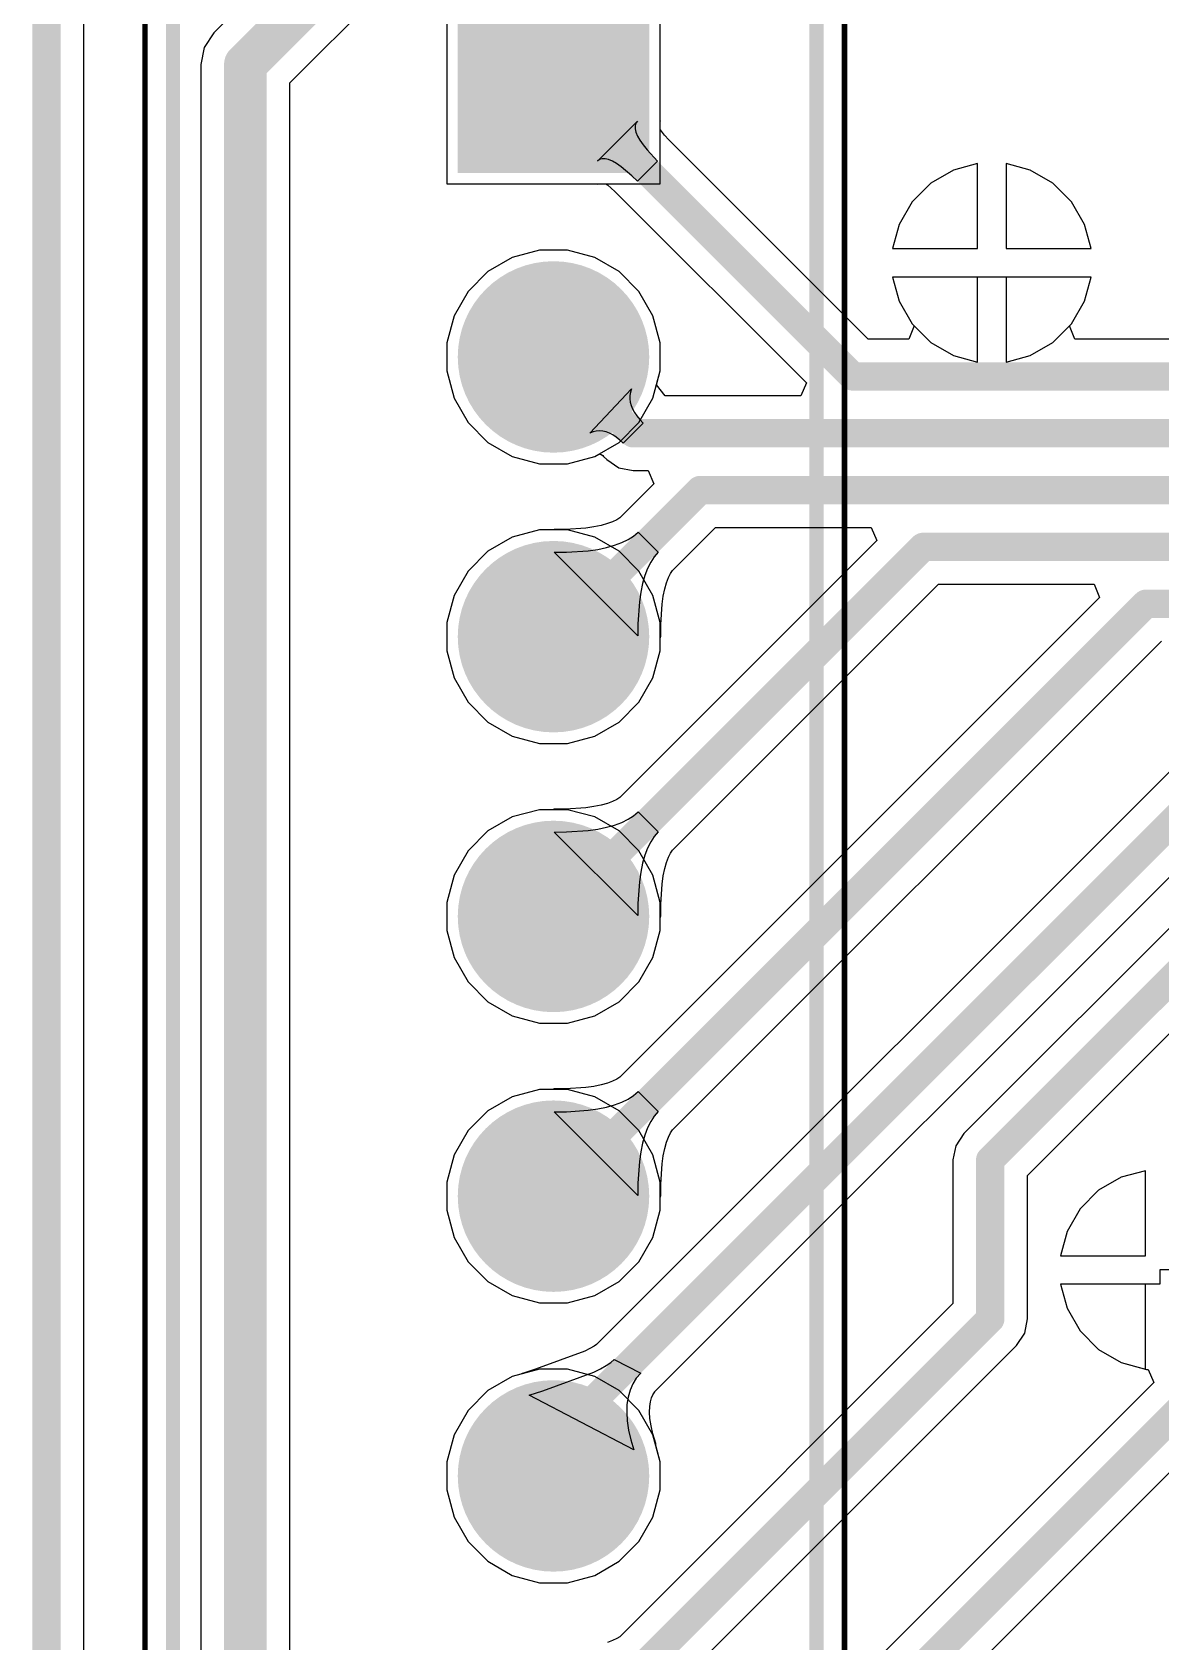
# Model space of a CAD drawing. Header units: inches. Extents: x 1.37 to 4.6, y 1.74 to 5.29.
# Drawn here: x 1.375 to 1.772, y 2.94 to 3.506 of the extents above; entities that cross this region are included whole.
import ezdxf

# ---------------------------------------------------------------- set-up
doc = ezdxf.new("R2010")
doc.units = ezdxf.units.IN
doc.header["$MEASUREMENT"] = 0
for name, color, linetype in [('BottomLayer', 5, 'Continuous'), ('BottomSolder', 6, 'Continuous'), ('KeepOutLayer', 6, 'Continuous'), ('Mechanical13', 56, 'Continuous'), ('Mechanical15', 56, 'Continuous'), ('MultiLayer', 9, 'Continuous'), ('PadHoleLayer', 156, 'Continuous'), ('TopLayer', 1, 'Continuous'), ('TopOverlay', 2, 'Continuous'), ('TopSolder', 216, 'Continuous')]:
    doc.layers.add(name, color=color, linetype=linetype)

# ---------------------------------------------------------------- blocks, each defined once
blk = doc.blocks.new('JST_B8B_XH_A_132')
at = {"layer": 'BottomLayer'}
h = blk.add_hatch(color=5, dxfattribs=at)
edge = h.paths.add_edge_path()
edge.add_arc((-0.14764, -0.02067), 0.02968, 0, 360)
h = blk.add_hatch(color=5, dxfattribs=at)
edge = h.paths.add_edge_path()
edge.add_arc((-0.04921, -0.02067), 0.02968, 0, 360)
h = blk.add_hatch(color=5, dxfattribs=at)
edge = h.paths.add_edge_path()
edge.add_arc((0.04921, -0.02067), 0.02968, 0, 360)
h = blk.add_hatch(color=5, dxfattribs=at)
edge = h.paths.add_edge_path()
edge.add_arc((0.14764, -0.02067), 0.02968, 0, 360)
h = blk.add_hatch(color=5, dxfattribs=at)
edge = h.paths.add_edge_path()
edge.add_arc((0.24606, -0.02067), 0.02968, 0, 360)
blk.add_hatch(color=5, dxfattribs=at).paths.add_polyline_path([(0.3148, 0.00902), (0.37417, 0.00902), (0.37417, -0.05035), (0.3148, -0.05035)])
at = {"layer": 'BottomSolder'}
h = blk.add_hatch(color=6, dxfattribs=at)
edge = h.paths.add_edge_path()
edge.add_arc((-0.14764, -0.02067), 0.03368, 0, 360)
h = blk.add_hatch(color=6, dxfattribs=at)
edge = h.paths.add_edge_path()
edge.add_arc((-0.04921, -0.02067), 0.03368, 0, 360)
h = blk.add_hatch(color=6, dxfattribs=at)
edge = h.paths.add_edge_path()
edge.add_arc((0.04921, -0.02067), 0.03368, 0, 360)
h = blk.add_hatch(color=6, dxfattribs=at)
edge = h.paths.add_edge_path()
edge.add_arc((0.14764, -0.02067), 0.03368, 0, 360)
h = blk.add_hatch(color=6, dxfattribs=at)
edge = h.paths.add_edge_path()
edge.add_arc((0.24606, -0.02067), 0.03368, 0, 360)
blk.add_hatch(color=6, dxfattribs=at).paths.add_polyline_path([(0.3108, 0.01302), (0.37817, 0.01302), (0.37817, -0.05435), (0.3108, -0.05435)])
at = {"layer": 'MultiLayer'}
h = blk.add_hatch(color=9, dxfattribs=at)
edge = h.paths.add_edge_path()
edge.add_arc((-0.14764, -0.02067), 0.02968, 0, 360)
h = blk.add_hatch(color=9, dxfattribs=at)
edge = h.paths.add_edge_path()
edge.add_arc((-0.04921, -0.02067), 0.02968, 0, 360)
h = blk.add_hatch(color=9, dxfattribs=at)
edge = h.paths.add_edge_path()
edge.add_arc((0.04921, -0.02067), 0.02968, 0, 360)
h = blk.add_hatch(color=9, dxfattribs=at)
edge = h.paths.add_edge_path()
edge.add_arc((0.14764, -0.02067), 0.02968, 0, 360)
h = blk.add_hatch(color=9, dxfattribs=at)
edge = h.paths.add_edge_path()
edge.add_arc((0.24606, -0.02067), 0.02968, 0, 360)
at = {"layer": 'PadHoleLayer'}
h = blk.add_hatch(color=156, dxfattribs=at)
edge = h.paths.add_edge_path()
edge.add_arc((-0.14764, -0.02067), 0.01969, 0, 360)
h = blk.add_hatch(color=156, dxfattribs=at)
edge = h.paths.add_edge_path()
edge.add_arc((-0.04921, -0.02067), 0.01969, 0, 360)
h = blk.add_hatch(color=156, dxfattribs=at)
edge = h.paths.add_edge_path()
edge.add_arc((0.04921, -0.02067), 0.01969, 0, 360)
h = blk.add_hatch(color=156, dxfattribs=at)
edge = h.paths.add_edge_path()
edge.add_arc((0.14764, -0.02067), 0.01969, 0, 360)
h = blk.add_hatch(color=156, dxfattribs=at)
edge = h.paths.add_edge_path()
edge.add_arc((0.24606, -0.02067), 0.01969, 0, 360)
h = blk.add_hatch(color=156, dxfattribs=at)
edge = h.paths.add_edge_path()
edge.add_arc((0.34449, -0.02067), 0.01969, 0, 360)
at = {"layer": 'TopLayer'}
h = blk.add_hatch(color=1, dxfattribs=at)
edge = h.paths.add_edge_path()
edge.add_arc((-0.14764, -0.02067), 0.02968, 0, 360)
h = blk.add_hatch(color=1, dxfattribs=at)
edge = h.paths.add_edge_path()
edge.add_arc((-0.04921, -0.02067), 0.02968, 0, 360)
h = blk.add_hatch(color=1, dxfattribs=at)
edge = h.paths.add_edge_path()
edge.add_arc((0.04921, -0.02067), 0.02968, 0, 360)
h = blk.add_hatch(color=1, dxfattribs=at)
edge = h.paths.add_edge_path()
edge.add_arc((0.14764, -0.02067), 0.02968, 0, 360)
h = blk.add_hatch(color=1, dxfattribs=at)
edge = h.paths.add_edge_path()
edge.add_arc((0.24606, -0.02067), 0.02968, 0, 360)
blk.add_hatch(color=1, dxfattribs=at).paths.add_polyline_path([(0.3148, 0.00902), (0.37417, 0.00902), (0.37417, -0.05035), (0.3148, -0.05035)])
at = {"layer": 'TopSolder'}
h = blk.add_hatch(color=216, dxfattribs=at)
edge = h.paths.add_edge_path()
edge.add_arc((-0.14764, -0.02067), 0.03368, 0, 360)
h = blk.add_hatch(color=216, dxfattribs=at)
edge = h.paths.add_edge_path()
edge.add_arc((-0.04921, -0.02067), 0.03368, 0, 360)
h = blk.add_hatch(color=216, dxfattribs=at)
edge = h.paths.add_edge_path()
edge.add_arc((0.04921, -0.02067), 0.03368, 0, 360)
h = blk.add_hatch(color=216, dxfattribs=at)
edge = h.paths.add_edge_path()
edge.add_arc((0.14764, -0.02067), 0.03368, 0, 360)
h = blk.add_hatch(color=216, dxfattribs=at)
edge = h.paths.add_edge_path()
edge.add_arc((0.24606, -0.02067), 0.03368, 0, 360)
blk.add_hatch(color=216, dxfattribs=at).paths.add_polyline_path([(0.3108, 0.01302), (0.37817, 0.01302), (0.37817, -0.05435), (0.3108, -0.05435)])
at = {"layer": 'Mechanical13', "const_width": 0.005}
for points in [[(-0.44094, 0.11319), (0.44094, 0.11319)], [(-0.44094, -0.11319), (0.44094, -0.11319)]]:
    blk.add_lwpolyline(points, dxfattribs=at)
at = {"layer": 'Mechanical15', "const_width": 0.00197}
for points in [[(-0.45079, 0.12303), (0.45079, 0.12303)], [(-0.45079, -0.12303), (0.45079, -0.12303)]]:
    blk.add_lwpolyline(points, dxfattribs=at)
at = {"layer": 'TopOverlay', "const_width": 0.005}
for points in [[(-0.44094, 0.11319), (0.44094, 0.11319)], [(-0.44094, -0.11319), (0.44094, -0.11319)]]:
    blk.add_lwpolyline(points, dxfattribs=at)

msp = doc.modelspace()

# ---------------------------------------------------------------- linework, layer by layer
at = {"layer": 'BottomLayer'}
for p, q in [((1.39313, 1.75813), (1.39313, 5.03187)), ((1.52083, 3.52807), (1.52083, 3.45295)), ((1.59594, 3.45295), (1.59594, 3.52807)), ((1.69909, 3.45781), (1.69111, 3.4532)), ((1.7076, 3.46009), (1.69909, 3.45781)), ((1.7076, 3.4302), (1.7076, 3.46009)), ((1.72611, 3.45781), (1.7176, 3.46009)), ((1.7176, 3.46009), (1.7176, 3.4302)), ((1.73409, 3.4532), (1.72611, 3.45781)), ((1.52083, 3.45295), (1.59594, 3.45295)), ((1.69111, 3.4532), (1.68459, 3.44669)), ((1.7406, 3.44669), (1.73409, 3.4532)), ((1.68459, 3.44669), (1.67998, 3.43871)), ((1.74521, 3.43871), (1.7406, 3.44669)), ((1.67998, 3.43871), (1.6777, 3.4302)), ((1.74749, 3.4302), (1.74521, 3.43871)), ((1.54389, 3.42708), (1.53532, 3.42214)), ((1.55344, 3.42964), (1.54389, 3.42708)), ((1.56333, 3.42964), (1.55344, 3.42964)), ((1.57288, 3.42708), (1.56333, 3.42964)), ((1.58145, 3.42214), (1.57288, 3.42708)), ((1.6777, 3.4302), (1.7076, 3.4302)), ((1.7176, 3.4302), (1.74749, 3.4302)), ((1.53532, 3.42214), (1.52833, 3.41514)), ((1.58844, 3.41514), (1.58145, 3.42214)), ((1.52833, 3.41514), (1.52339, 3.40658)), ((1.59338, 3.40658), (1.58844, 3.41514)), ((1.7076, 3.4202), (1.6777, 3.4202)), ((1.6777, 3.4202), (1.67998, 3.41169)), ((1.7076, 3.3903), (1.7076, 3.4202)), ((1.74749, 3.4202), (1.7176, 3.4202)), ((1.7176, 3.4202), (1.7176, 3.3903)), ((1.74521, 3.41169), (1.74749, 3.4202)), ((1.67998, 3.41169), (1.68459, 3.40371)), ((1.7406, 3.40371), (1.74521, 3.41169)), ((1.52339, 3.40658), (1.52083, 3.39703)), ((1.59594, 3.39703), (1.59338, 3.40658)), ((1.68459, 3.40371), (1.69111, 3.39719)), ((1.73409, 3.39719), (1.7406, 3.40371)), ((1.52083, 3.39703), (1.52083, 3.38714)), ((1.59594, 3.38714), (1.59594, 3.39703)), ((1.69111, 3.39719), (1.69909, 3.39258)), ((1.69909, 3.39258), (1.7076, 3.3903)), ((1.7176, 3.3903), (1.72611, 3.39258)), ((1.72611, 3.39258), (1.73409, 3.39719)), ((1.52083, 3.38714), (1.52339, 3.37758)), ((1.59338, 3.37758), (1.59594, 3.38714)), ((1.52339, 3.37758), (1.52833, 3.36902)), ((1.58844, 3.36902), (1.59338, 3.37758)), ((1.52833, 3.36902), (1.53532, 3.36203)), ((1.58145, 3.36203), (1.58844, 3.36902)), ((1.53532, 3.36203), (1.54389, 3.35708)), ((1.57288, 3.35708), (1.58145, 3.36203)), ((1.54389, 3.35708), (1.55344, 3.35452)), ((1.55344, 3.35452), (1.56333, 3.35452)), ((1.56333, 3.35452), (1.57288, 3.35708)), ((1.55344, 3.33122), (1.54389, 3.32866)), ((1.56333, 3.33122), (1.55344, 3.33122)), ((1.57288, 3.32866), (1.56333, 3.33122)), ((1.54389, 3.32866), (1.53532, 3.32371)), ((1.58145, 3.32371), (1.57288, 3.32866)), ((1.53532, 3.32371), (1.52833, 3.31672)), ((1.58844, 3.31672), (1.58145, 3.32371)), ((1.52833, 3.31672), (1.52339, 3.30815)), ((1.59338, 3.30815), (1.58844, 3.31672)), ((1.52339, 3.30815), (1.52083, 3.2986)), ((1.59594, 3.2986), (1.59338, 3.30815)), ((1.52083, 3.2986), (1.52083, 3.28871)), ((1.59594, 3.28871), (1.59594, 3.2986)), ((1.52083, 3.28871), (1.52339, 3.27916)), ((1.59338, 3.27916), (1.59594, 3.28871)), ((1.52339, 3.27916), (1.52833, 3.27059)), ((1.58844, 3.27059), (1.59338, 3.27916)), ((1.52833, 3.27059), (1.53532, 3.2636)), ((1.58145, 3.2636), (1.58844, 3.27059)), ((1.53532, 3.2636), (1.54389, 3.25866)), ((1.57288, 3.25866), (1.58145, 3.2636)), ((1.54389, 3.25866), (1.55344, 3.2561)), ((1.56333, 3.2561), (1.57288, 3.25866)), ((1.55344, 3.2561), (1.56333, 3.2561)), ((1.54389, 3.23023), (1.53532, 3.22529)), ((1.55344, 3.23279), (1.54389, 3.23023)), ((1.56333, 3.23279), (1.55344, 3.23279)), ((1.57288, 3.23023), (1.56333, 3.23279)), ((1.58145, 3.22529), (1.57288, 3.23023)), ((1.53532, 3.22529), (1.52833, 3.21829)), ((1.58844, 3.21829), (1.58145, 3.22529)), ((1.52833, 3.21829), (1.52339, 3.20973)), ((1.59338, 3.20973), (1.58844, 3.21829)), ((1.52339, 3.20973), (1.52083, 3.20018)), ((1.59594, 3.20018), (1.59338, 3.20973)), ((1.52083, 3.20018), (1.52083, 3.19029)), ((1.59594, 3.19029), (1.59594, 3.20018)), ((1.52083, 3.19029), (1.52339, 3.18073)), ((1.59338, 3.18073), (1.59594, 3.19029)), ((1.52339, 3.18073), (1.52833, 3.17217)), ((1.58844, 3.17217), (1.59338, 3.18073)), ((1.52833, 3.17217), (1.53532, 3.16518)), ((1.58145, 3.16518), (1.58844, 3.17217)), ((1.53532, 3.16518), (1.54389, 3.16023)), ((1.54389, 3.16023), (1.55344, 3.15767)), ((1.56333, 3.15767), (1.57288, 3.16023)), ((1.57288, 3.16023), (1.58145, 3.16518)), ((1.55344, 3.15767), (1.56333, 3.15767)), ((1.54389, 3.13181), (1.53532, 3.12686)), ((1.55344, 3.13437), (1.54389, 3.13181)), ((1.56333, 3.13437), (1.55344, 3.13437)), ((1.57288, 3.13181), (1.56333, 3.13437)), ((1.58145, 3.12686), (1.57288, 3.13181)), ((1.53532, 3.12686), (1.52833, 3.11987)), ((1.58844, 3.11987), (1.58145, 3.12686)), ((1.52833, 3.11987), (1.52339, 3.1113)), ((1.59338, 3.1113), (1.58844, 3.11987)), ((1.52339, 3.1113), (1.52083, 3.10175)), ((1.59594, 3.10175), (1.59338, 3.1113)), ((1.75814, 3.10348), (1.75016, 3.09887)), ((1.76665, 3.10576), (1.75814, 3.10348)), ((1.76665, 3.07587), (1.76665, 3.10576)), ((1.52083, 3.10175), (1.52083, 3.09186)), ((1.59594, 3.09186), (1.59594, 3.10175)), ((1.75016, 3.09887), (1.74365, 3.09236)), ((1.74365, 3.09236), (1.73904, 3.08437)), ((1.52083, 3.09186), (1.52339, 3.08231)), ((1.59338, 3.08231), (1.59594, 3.09186)), ((1.52339, 3.08231), (1.52833, 3.07374)), ((1.58844, 3.07374), (1.59338, 3.08231)), ((1.73904, 3.08437), (1.73676, 3.07587)), ((1.73676, 3.07587), (1.76665, 3.07587)), ((1.52833, 3.07374), (1.53532, 3.06675)), ((1.58145, 3.06675), (1.58844, 3.07374)), ((1.53532, 3.06675), (1.54389, 3.06181)), ((1.57288, 3.06181), (1.58145, 3.06675)), ((1.76665, 3.06587), (1.73676, 3.06587)), ((1.73676, 3.06587), (1.73904, 3.05736)), ((1.76665, 3.03597), (1.76665, 3.06587)), ((1.54389, 3.06181), (1.55344, 3.05925)), ((1.55344, 3.05925), (1.56333, 3.05925)), ((1.56333, 3.05925), (1.57288, 3.06181)), ((1.73904, 3.05736), (1.74365, 3.04937)), ((1.74365, 3.04937), (1.75016, 3.04286)), ((1.75016, 3.04286), (1.75814, 3.03825)), ((1.55344, 3.03594), (1.54389, 3.03338)), ((1.56333, 3.03594), (1.55344, 3.03594)), ((1.57288, 3.03338), (1.56333, 3.03594)), ((1.75814, 3.03825), (1.76665, 3.03597)), ((1.54389, 3.03338), (1.53532, 3.02844)), ((1.58145, 3.02844), (1.57288, 3.03338)), ((1.53532, 3.02844), (1.52833, 3.02144)), ((1.58844, 3.02144), (1.58145, 3.02844)), ((1.52833, 3.02144), (1.52339, 3.01288)), ((1.59338, 3.01288), (1.58844, 3.02144)), ((1.52339, 3.01288), (1.52083, 3.00333)), ((1.59594, 3.00333), (1.59338, 3.01288)), ((1.52083, 3.00333), (1.52083, 2.99344)), ((1.59594, 2.99344), (1.59594, 3.00333)), ((1.52083, 2.99344), (1.52339, 2.98388)), ((1.59338, 2.98388), (1.59594, 2.99344)), ((1.52339, 2.98388), (1.52833, 2.97532)), ((1.58844, 2.97532), (1.59338, 2.98388)), ((1.52833, 2.97532), (1.53532, 2.96833)), ((1.58145, 2.96833), (1.58844, 2.97532)), ((1.53532, 2.96833), (1.54389, 2.96338)), ((1.57288, 2.96338), (1.58145, 2.96833)), ((1.54389, 2.96338), (1.55344, 2.96082)), ((1.56333, 2.96082), (1.57288, 2.96338)), ((1.55344, 2.96082), (1.56333, 2.96082))]:
    msp.add_line(p, q, dxfattribs=at)
at = {"layer": 'KeepOutLayer', "const_width": 0.01}
msp.add_lwpolyline([(1.38, 5.045), (1.38, 1.745)], dxfattribs=at)
at = {"layer": 'TopLayer'}
for p, q in [((1.39313, 1.75813), (1.39313, 5.03187)), ((1.54135, 3.60852), (1.43892, 3.50608)), ((1.46568, 3.48851), (1.55893, 3.58176)), ((1.52083, 3.52807), (1.52083, 3.45295)), ((1.59594, 3.47526), (1.59594, 3.52807)), ((1.43892, 3.50608), (1.43552, 3.501)), ((1.43552, 3.501), (1.43432, 3.495)), ((1.43432, 3.495), (1.43432, 2.75)), ((1.46568, 2.75649), (1.46568, 3.48851)), ((1.57381, 3.46094), (1.58795, 3.47508)), ((1.58738, 3.47431), (1.5871, 3.47339)), ((1.5871, 3.47339), (1.5871, 3.47233)), ((1.5871, 3.47233), (1.58738, 3.47112)), ((1.58795, 3.47508), (1.58738, 3.47431)), ((1.59598, 3.47508), (1.59594, 3.47526)), ((1.59594, 3.47491), (1.59598, 3.47508)), ((1.59594, 3.47208), (1.59594, 3.47491)), ((1.59637, 3.47148), (1.59594, 3.47208)), ((1.58738, 3.47112), (1.58795, 3.46978)), ((1.58795, 3.46978), (1.5888, 3.4683)), ((1.5888, 3.4683), (1.58993, 3.46667)), ((1.58993, 3.46667), (1.59134, 3.4649)), ((1.59743, 3.47015), (1.59637, 3.47148)), ((1.599, 3.46845), (1.59743, 3.47015)), ((1.6691, 3.39836), (1.599, 3.46845)), ((1.57459, 3.46151), (1.57381, 3.46094)), ((1.5755, 3.46179), (1.57459, 3.46151)), ((1.57657, 3.46179), (1.5755, 3.46179)), ((1.57777, 3.46151), (1.57657, 3.46179)), ((1.57911, 3.46094), (1.57777, 3.46151)), ((1.5806, 3.46009), (1.57911, 3.46094)), ((1.59502, 3.46094), (1.58795, 3.45387)), ((1.59134, 3.4649), (1.59502, 3.46094)), ((1.58222, 3.45896), (1.5806, 3.46009)), ((1.5859, 3.45585), (1.58222, 3.45896)), ((1.58795, 3.45387), (1.5859, 3.45585)), ((1.69909, 3.45781), (1.69111, 3.4532)), ((1.7076, 3.46009), (1.69909, 3.45781)), ((1.7076, 3.4302), (1.7076, 3.46009)), ((1.72611, 3.45781), (1.7176, 3.46009)), ((1.7176, 3.46009), (1.7176, 3.4302)), ((1.73409, 3.4532), (1.72611, 3.45781)), ((1.52083, 3.45295), (1.57363, 3.45295)), ((1.57363, 3.45295), (1.57381, 3.45291)), ((1.57381, 3.45291), (1.57398, 3.45295)), ((1.57398, 3.45295), (1.57681, 3.45295)), ((1.57681, 3.45295), (1.57733, 3.45259)), ((1.57733, 3.45259), (1.58002, 3.45031)), ((1.58002, 3.45031), (1.64735, 3.38298)), ((1.69111, 3.4532), (1.68459, 3.44669)), ((1.7406, 3.44669), (1.73409, 3.4532)), ((1.68459, 3.44669), (1.67998, 3.43871)), ((1.74521, 3.43871), (1.7406, 3.44669)), ((1.67998, 3.43871), (1.6777, 3.4302)), ((1.74749, 3.4302), (1.74521, 3.43871)), ((1.54389, 3.42708), (1.53532, 3.42214)), ((1.55344, 3.42964), (1.54389, 3.42708)), ((1.56333, 3.42964), (1.55344, 3.42964)), ((1.57288, 3.42708), (1.56333, 3.42964)), ((1.58145, 3.42214), (1.57288, 3.42708)), ((1.6777, 3.4302), (1.7076, 3.4302)), ((1.7176, 3.4302), (1.74749, 3.4302)), ((1.53532, 3.42214), (1.52833, 3.41514)), ((1.58844, 3.41514), (1.58145, 3.42214)), ((1.52833, 3.41514), (1.52339, 3.40658)), ((1.59338, 3.40658), (1.58844, 3.41514)), ((1.74749, 3.4202), (1.6777, 3.4202)), ((1.6777, 3.4202), (1.67998, 3.41169)), ((1.74521, 3.41169), (1.74749, 3.4202)), ((1.67998, 3.41169), (1.68459, 3.40371)), ((1.7406, 3.40371), (1.74521, 3.41169)), ((1.52339, 3.40658), (1.52083, 3.39703)), ((1.59594, 3.39703), (1.59338, 3.40658)), ((1.68459, 3.40371), (1.68532, 3.40298)), ((1.73988, 3.40298), (1.7406, 3.40371)), ((1.68341, 3.39836), (1.6691, 3.39836)), ((1.68532, 3.40298), (1.68341, 3.39836)), ((1.74179, 3.39836), (1.73988, 3.40298)), ((1.80152, 3.39836), (1.74179, 3.39836)), ((1.52083, 3.39703), (1.52083, 3.38714)), ((1.59594, 3.38714), (1.59594, 3.39703)), ((1.52083, 3.38714), (1.52339, 3.37758)), ((1.59465, 3.38232), (1.59594, 3.38714)), ((1.5977, 3.37836), (1.59465, 3.38232)), ((1.64735, 3.38298), (1.64544, 3.37836)), ((1.52339, 3.37758), (1.52833, 3.36902)), ((1.57119, 3.3653), (1.58586, 3.38084)), ((1.58528, 3.37855), (1.58526, 3.37738)), ((1.58526, 3.37738), (1.58541, 3.3762)), ((1.58548, 3.3797), (1.58528, 3.37855)), ((1.58541, 3.3762), (1.58573, 3.375)), ((1.58586, 3.38084), (1.58548, 3.3797)), ((1.64544, 3.37836), (1.5977, 3.37836)), ((1.58573, 3.375), (1.58623, 3.37378)), ((1.58623, 3.37378), (1.58691, 3.37255)), ((1.58691, 3.37255), (1.58776, 3.37131)), ((1.58776, 3.37131), (1.58878, 3.37005)), ((1.58878, 3.37005), (1.58998, 3.36877)), ((1.52833, 3.36902), (1.53532, 3.36203)), ((1.5723, 3.36574), (1.57119, 3.3653)), ((1.57342, 3.366), (1.5723, 3.36574)), ((1.57455, 3.36608), (1.57342, 3.366)), ((1.5757, 3.36598), (1.57455, 3.36608)), ((1.57686, 3.36571), (1.5757, 3.36598)), ((1.57804, 3.36526), (1.57686, 3.36571)), ((1.57924, 3.36464), (1.57804, 3.36526)), ((1.58045, 3.36383), (1.57924, 3.36464)), ((1.58998, 3.36877), (1.58291, 3.3617)), ((1.53532, 3.36203), (1.54389, 3.35708)), ((1.58167, 3.36285), (1.58045, 3.36383)), ((1.58291, 3.3617), (1.58167, 3.36285)), ((1.54389, 3.35708), (1.55344, 3.35452)), ((1.55344, 3.35452), (1.56333, 3.35452)), ((1.56333, 3.35452), (1.57288, 3.35708)), ((1.57288, 3.35708), (1.57428, 3.35789)), ((1.57428, 3.35789), (1.57456, 3.358)), ((1.57456, 3.358), (1.57474, 3.35793)), ((1.57474, 3.35793), (1.57514, 3.35772)), ((1.57514, 3.35772), (1.5757, 3.35735)), ((1.5757, 3.35735), (1.57602, 3.3571)), ((1.57602, 3.3571), (1.57716, 3.35595)), ((1.57716, 3.35595), (1.58142, 3.3531)), ((1.58142, 3.3531), (1.58644, 3.35211)), ((1.59365, 3.34749), (1.58168, 3.33551)), ((1.58644, 3.35211), (1.59174, 3.35211)), ((1.59174, 3.35211), (1.59365, 3.34749)), ((1.55344, 3.33122), (1.54389, 3.32866)), ((1.55788, 3.33122), (1.55344, 3.33122)), ((1.55862, 3.33137), (1.55788, 3.33122)), ((1.56265, 3.3314), (1.55862, 3.33137)), ((1.56977, 3.33188), (1.56265, 3.3314)), ((1.57262, 3.33229), (1.56977, 3.33188)), ((1.57519, 3.33282), (1.57262, 3.33229)), ((1.57738, 3.33344), (1.57519, 3.33282)), ((1.57919, 3.33412), (1.57738, 3.33344)), ((1.58062, 3.33482), (1.57919, 3.33412)), ((1.58168, 3.33551), (1.58062, 3.33482)), ((1.58651, 3.32908), (1.58813, 3.33048)), ((1.58813, 3.33048), (1.5952, 3.32341)), ((1.60024, 3.31695), (1.6154, 3.33211)), ((1.6154, 3.33211), (1.67016, 3.33211)), ((1.67016, 3.33211), (1.67208, 3.32749)), ((1.54389, 3.32866), (1.53532, 3.32371)), ((1.57061, 3.32389), (1.574, 3.32438)), ((1.574, 3.32438), (1.57709, 3.32501)), ((1.57709, 3.32501), (1.57989, 3.3258)), ((1.57989, 3.3258), (1.58239, 3.32674)), ((1.67208, 3.32749), (1.58168, 3.23709)), ((1.58239, 3.32674), (1.5846, 3.32784)), ((1.5846, 3.32784), (1.58651, 3.32908)), ((1.53532, 3.32371), (1.52833, 3.31672)), ((1.55868, 3.32334), (1.56295, 3.32337)), ((1.58807, 3.29395), (1.55868, 3.32334)), ((1.56295, 3.32337), (1.57061, 3.32389)), ((1.59257, 3.31987), (1.59147, 3.31767)), ((1.59381, 3.32179), (1.59257, 3.31987)), ((1.5952, 3.32341), (1.59381, 3.32179)), ((1.52833, 3.31672), (1.52339, 3.30815)), ((1.59053, 3.31516), (1.58974, 3.31236)), ((1.59147, 3.31767), (1.59053, 3.31516)), ((1.59817, 3.31265), (1.59885, 3.31446)), ((1.59885, 3.31446), (1.59955, 3.31589)), ((1.59955, 3.31589), (1.60024, 3.31695)), ((1.52339, 3.30815), (1.52083, 3.2986)), ((1.7505, 3.30749), (1.58168, 3.13866)), ((1.5891, 3.30927), (1.58862, 3.30588)), ((1.58974, 3.31236), (1.5891, 3.30927)), ((1.59661, 3.30504), (1.59702, 3.30789)), ((1.59702, 3.30789), (1.59755, 3.31046)), ((1.59755, 3.31046), (1.59817, 3.31265)), ((1.60024, 3.21852), (1.69382, 3.31211)), ((1.69382, 3.31211), (1.74859, 3.31211)), ((1.74859, 3.31211), (1.7505, 3.30749)), ((1.58862, 3.30588), (1.5881, 3.29823)), ((1.59613, 3.29792), (1.59661, 3.30504)), ((1.52083, 3.2986), (1.52083, 3.28871)), ((1.5881, 3.29823), (1.58807, 3.29395)), ((1.5961, 3.29389), (1.59613, 3.29792)), ((1.59594, 3.29316), (1.5961, 3.29389)), ((1.59594, 3.28871), (1.59594, 3.29316)), ((1.60024, 3.1201), (1.77225, 3.29211)), ((1.52083, 3.28871), (1.52339, 3.27916)), ((1.81641, 3.28749), (1.57352, 3.0446)), ((1.59338, 3.27916), (1.59594, 3.28871)), ((1.52339, 3.27916), (1.52833, 3.27059)), ((1.58844, 3.27059), (1.59338, 3.27916)), ((1.52833, 3.27059), (1.53532, 3.2636)), ((1.58145, 3.2636), (1.58844, 3.27059)), ((1.59408, 3.02804), (1.83815, 3.27211)), ((1.53532, 3.2636), (1.54389, 3.25866)), ((1.57288, 3.25866), (1.58145, 3.2636)), ((1.85141, 3.26749), (1.70274, 3.11882)), ((1.54389, 3.25866), (1.55344, 3.2561)), ((1.56333, 3.2561), (1.57288, 3.25866)), ((1.55344, 3.2561), (1.56333, 3.2561)), ((1.72515, 3.1041), (1.87315, 3.25211)), ((1.57262, 3.23386), (1.56977, 3.23345)), ((1.57519, 3.23439), (1.57262, 3.23386)), ((1.57738, 3.23501), (1.57519, 3.23439)), ((1.57919, 3.23569), (1.57738, 3.23501)), ((1.58062, 3.2364), (1.57919, 3.23569)), ((1.58168, 3.23709), (1.58062, 3.2364)), ((1.54389, 3.23023), (1.53532, 3.22529)), ((1.55344, 3.23279), (1.54389, 3.23023)), ((1.55788, 3.23279), (1.55344, 3.23279)), ((1.55862, 3.23294), (1.55788, 3.23279)), ((1.56265, 3.23297), (1.55862, 3.23294)), ((1.56977, 3.23345), (1.56265, 3.23297)), ((1.57989, 3.22738), (1.58239, 3.22832)), ((1.58239, 3.22832), (1.5846, 3.22941)), ((1.5846, 3.22941), (1.58651, 3.23066)), ((1.58651, 3.23066), (1.58813, 3.23205)), ((1.58813, 3.23205), (1.5952, 3.22498)), ((1.53532, 3.22529), (1.52833, 3.21829)), ((1.55868, 3.22492), (1.56295, 3.22495)), ((1.58807, 3.19553), (1.55868, 3.22492)), ((1.56295, 3.22495), (1.57061, 3.22546)), ((1.57061, 3.22546), (1.574, 3.22595)), ((1.574, 3.22595), (1.57709, 3.22659)), ((1.57709, 3.22659), (1.57989, 3.22738)), ((1.59381, 3.22336), (1.59257, 3.22145)), ((1.5952, 3.22498), (1.59381, 3.22336)), ((1.52833, 3.21829), (1.52339, 3.20973)), ((1.59147, 3.21924), (1.59053, 3.21674)), ((1.59257, 3.22145), (1.59147, 3.21924)), ((1.59885, 3.21604), (1.59955, 3.21747)), ((1.59955, 3.21747), (1.60024, 3.21852)), ((1.58974, 3.21394), (1.5891, 3.21085)), ((1.59053, 3.21674), (1.58974, 3.21394)), ((1.59702, 3.20946), (1.59755, 3.21204)), ((1.59755, 3.21204), (1.59817, 3.21423)), ((1.59817, 3.21423), (1.59885, 3.21604)), ((1.52339, 3.20973), (1.52083, 3.20018)), ((1.58862, 3.20746), (1.5881, 3.1998)), ((1.5891, 3.21085), (1.58862, 3.20746)), ((1.59613, 3.1995), (1.59661, 3.20662)), ((1.59661, 3.20662), (1.59702, 3.20946)), ((1.52083, 3.20018), (1.52083, 3.19029)), ((1.5881, 3.1998), (1.58807, 3.19553)), ((1.59594, 3.19473), (1.5961, 3.19547)), ((1.59594, 3.19029), (1.59594, 3.19473)), ((1.5961, 3.19547), (1.59613, 3.1995)), ((1.52083, 3.19029), (1.52339, 3.18073)), ((1.59338, 3.18073), (1.59594, 3.19029)), ((1.52339, 3.18073), (1.52833, 3.17217)), ((1.58844, 3.17217), (1.59338, 3.18073)), ((1.52833, 3.17217), (1.53532, 3.16518)), ((1.58145, 3.16518), (1.58844, 3.17217)), ((1.53532, 3.16518), (1.54389, 3.16023)), ((1.54389, 3.16023), (1.55344, 3.15767)), ((1.56333, 3.15767), (1.57288, 3.16023)), ((1.57288, 3.16023), (1.58145, 3.16518)), ((1.55344, 3.15767), (1.56333, 3.15767)), ((1.58062, 3.13797), (1.57919, 3.13727)), ((1.58168, 3.13866), (1.58062, 3.13797)), ((1.54389, 3.13181), (1.53532, 3.12686)), ((1.55344, 3.13437), (1.54389, 3.13181)), ((1.55788, 3.13437), (1.55344, 3.13437)), ((1.55862, 3.13452), (1.55788, 3.13437)), ((1.56265, 3.13455), (1.55862, 3.13452)), ((1.56977, 3.13503), (1.56265, 3.13455)), ((1.57262, 3.13544), (1.56977, 3.13503)), ((1.57519, 3.13597), (1.57262, 3.13544)), ((1.57738, 3.13659), (1.57519, 3.13597)), ((1.57919, 3.13727), (1.57738, 3.13659)), ((1.5846, 3.13099), (1.58651, 3.13223)), ((1.58651, 3.13223), (1.58813, 3.13363)), ((1.58813, 3.13363), (1.5952, 3.12656)), ((1.53532, 3.12686), (1.52833, 3.11987)), ((1.55868, 3.12649), (1.56295, 3.12652)), ((1.58807, 3.0971), (1.55868, 3.12649)), ((1.56295, 3.12652), (1.57061, 3.12704)), ((1.57061, 3.12704), (1.574, 3.12753)), ((1.574, 3.12753), (1.57709, 3.12816)), ((1.57709, 3.12816), (1.57989, 3.12895)), ((1.57989, 3.12895), (1.58239, 3.12989)), ((1.58239, 3.12989), (1.5846, 3.13099)), ((1.5952, 3.12656), (1.59381, 3.12494)), ((1.59147, 3.12081), (1.59053, 3.11831)), ((1.59257, 3.12302), (1.59147, 3.12081)), ((1.59381, 3.12494), (1.59257, 3.12302)), ((1.52833, 3.11987), (1.52339, 3.1113)), ((1.58974, 3.11551), (1.5891, 3.11242)), ((1.59053, 3.11831), (1.58974, 3.11551)), ((1.59755, 3.11361), (1.59817, 3.1158)), ((1.59817, 3.1158), (1.59885, 3.11761)), ((1.59885, 3.11761), (1.59955, 3.11904)), ((1.59955, 3.11904), (1.60024, 3.1201)), ((1.70274, 3.11882), (1.6999, 3.11456)), ((1.52339, 3.1113), (1.52083, 3.10175)), ((1.5891, 3.11242), (1.58862, 3.10903)), ((1.59661, 3.10819), (1.59702, 3.11104)), ((1.59702, 3.11104), (1.59755, 3.11361)), ((1.6999, 3.11456), (1.6989, 3.10954)), ((1.6989, 3.10954), (1.6989, 3.05903)), ((1.58862, 3.10903), (1.5881, 3.10137)), ((1.59613, 3.10107), (1.59661, 3.10819)), ((1.72515, 3.05359), (1.72515, 3.1041)), ((1.75814, 3.10348), (1.75016, 3.09887)), ((1.76665, 3.10576), (1.75814, 3.10348)), ((1.76665, 3.07587), (1.76665, 3.10576)), ((1.52083, 3.10175), (1.52083, 3.09186)), ((1.5881, 3.10137), (1.58807, 3.0971)), ((1.5961, 3.09704), (1.59613, 3.10107)), ((1.75016, 3.09887), (1.74365, 3.09236)), ((1.59594, 3.0963), (1.5961, 3.09704)), ((1.59594, 3.09186), (1.59594, 3.0963)), ((1.74365, 3.09236), (1.73904, 3.08437)), ((1.52083, 3.09186), (1.52339, 3.08231)), ((1.59338, 3.08231), (1.59594, 3.09186)), ((1.52339, 3.08231), (1.52833, 3.07374)), ((1.58844, 3.07374), (1.59338, 3.08231)), ((1.73904, 3.08437), (1.73676, 3.07587)), ((1.73676, 3.07587), (1.76665, 3.07587)), ((1.52833, 3.07374), (1.53532, 3.06675)), ((1.58145, 3.06675), (1.58844, 3.07374)), ((1.77665, 3.07087), (1.77165, 3.07087)), ((1.77165, 3.07087), (1.77165, 3.06587)), ((1.53532, 3.06675), (1.54389, 3.06181)), ((1.57288, 3.06181), (1.58145, 3.06675)), ((1.77165, 3.06587), (1.73676, 3.06587)), ((1.73676, 3.06587), (1.73904, 3.05736)), ((1.54389, 3.06181), (1.55344, 3.05925)), ((1.55344, 3.05925), (1.56333, 3.05925)), ((1.56333, 3.05925), (1.57288, 3.06181)), ((1.6989, 3.05903), (1.58168, 2.94181)), ((1.72415, 3.04857), (1.72515, 3.05359)), ((1.73904, 3.05736), (1.74365, 3.04937)), ((1.65006, 2.87464), (1.827, 3.05158)), ((1.7213, 3.04431), (1.72415, 3.04857)), ((1.74365, 3.04937), (1.75016, 3.04286)), ((1.56938, 3.04231), (1.55202, 3.03589)), ((1.5712, 3.0432), (1.56938, 3.04231)), ((1.57272, 3.04406), (1.5712, 3.0432)), ((1.57352, 3.0446), (1.57272, 3.04406)), ((1.60024, 2.92325), (1.7213, 3.04431)), ((1.75016, 3.04286), (1.75814, 3.03825)), ((1.55202, 3.03589), (1.54745, 3.03447)), ((1.57255, 3.03492), (1.57494, 3.0361)), ((1.57494, 3.0361), (1.57694, 3.03723)), ((1.57694, 3.03723), (1.57854, 3.03831)), ((1.57854, 3.03831), (1.57975, 3.03934)), ((1.57975, 3.03934), (1.58907, 3.03451)), ((1.75814, 3.03825), (1.76705, 3.03587)), ((1.76705, 3.03587), (1.76762, 3.03587)), ((1.76762, 3.03587), (1.76954, 3.03125)), ((1.54389, 3.03338), (1.53532, 3.02844)), ((1.54692, 3.03419), (1.54389, 3.03338)), ((1.54742, 3.03447), (1.54692, 3.03419)), ((1.54743, 3.03447), (1.54742, 3.03447)), ((1.54745, 3.03447), (1.54743, 3.03447)), ((1.5546, 3.02828), (1.57255, 3.03492)), ((1.76954, 3.03125), (1.58168, 2.84339)), ((1.58627, 3.03073), (1.5853, 3.02854)), ((1.58752, 3.03272), (1.58627, 3.03073)), ((1.58907, 3.03451), (1.58752, 3.03272)), ((1.53532, 3.02844), (1.52833, 3.02144)), ((1.54982, 3.0268), (1.5546, 3.02828)), ((1.58663, 3.00752), (1.54982, 3.0268)), ((1.58463, 3.02614), (1.58424, 3.02354)), ((1.5853, 3.02854), (1.58463, 3.02614)), ((1.59224, 3.02281), (1.59249, 3.02445)), ((1.59249, 3.02445), (1.59288, 3.02582)), ((1.59288, 3.02582), (1.59338, 3.02695)), ((1.59338, 3.02695), (1.594, 3.02793)), ((1.594, 3.02793), (1.59408, 3.02804)), ((1.52833, 3.02144), (1.52339, 3.01288)), ((1.58424, 3.02354), (1.58414, 3.02074)), ((1.58414, 3.02074), (1.58433, 3.01774)), ((1.59218, 3.02085), (1.59224, 3.02281)), ((1.59232, 3.01859), (1.59218, 3.02085)), ((1.5927, 3.01601), (1.59232, 3.01859)), ((1.52339, 3.01288), (1.52083, 3.00333)), ((1.58433, 3.01774), (1.58481, 3.01453)), ((1.58481, 3.01453), (1.58557, 3.01113)), ((1.59335, 3.01314), (1.5927, 3.01601)), ((1.59433, 3.00977), (1.59335, 3.01314)), ((1.58557, 3.01113), (1.58663, 3.00752)), ((1.59439, 3.00912), (1.59433, 3.00977)), ((1.59594, 3.00333), (1.59439, 3.00912)), ((1.52083, 3.00333), (1.52083, 2.99344)), ((1.59594, 2.99344), (1.59594, 3.00333)), ((1.52083, 2.99344), (1.52339, 2.98388)), ((1.59338, 2.98388), (1.59594, 2.99344)), ((1.52339, 2.98388), (1.52833, 2.97532)), ((1.58844, 2.97532), (1.59338, 2.98388)), ((1.52833, 2.97532), (1.53532, 2.96833)), ((1.58145, 2.96833), (1.58844, 2.97532)), ((1.53532, 2.96833), (1.54389, 2.96338)), ((1.57288, 2.96338), (1.58145, 2.96833)), ((1.54389, 2.96338), (1.55344, 2.96082)), ((1.56333, 2.96082), (1.57288, 2.96338)), ((1.55344, 2.96082), (1.56333, 2.96082)), ((1.57919, 2.94042), (1.57738, 2.93974)), ((1.58062, 2.94112), (1.57919, 2.94042)), ((1.58168, 2.94181), (1.58062, 2.94112))]:
    msp.add_line(p, q, dxfattribs=at)
for points, const_width in [([(1.45, 3.495), (1.55244, 3.59744)], 0.015), ([(1.45, 2.75), (1.45, 3.495)], 0.015), ([(1.55838, 3.49051), (1.66366, 3.38523)], 0.01), ([(1.55838, 3.39208), (1.55959, 3.39208)], 0.01), ([(1.55959, 3.39208), (1.58644, 3.36523)], 0.01), ([(1.66366, 3.38523), (2.19772, 3.38523)], 0.01), ([(1.58644, 3.36523), (2.15772, 3.36523)], 0.01), ([(1.55838, 3.29366), (1.60996, 3.34523)], 0.01), ([(1.60996, 3.34523), (2.11772, 3.34523)], 0.01), ([(1.55838, 3.19523), (1.68838, 3.32523)], 0.01), ([(1.68838, 3.32523), (2.06772, 3.32523)], 0.01), ([(1.55838, 3.09681), (1.76681, 3.30523)], 0.01), ([(1.76681, 3.30523), (2.03272, 3.30523)], 0.01), ([(1.55838, 3.0109), (1.83272, 3.28523)], 0.01), ([(1.71202, 3.10954), (1.86772, 3.26523)], 0.01), ([(1.71202, 3.05359), (1.71202, 3.10954)], 0.01), ([(1.55838, 2.80153), (1.81772, 3.06086)], 0.01), ([(1.55838, 2.89996), (1.71202, 3.05359)], 0.01), ([(1.55838, 2.99838), (1.55838, 3.0109)], 0.01)]:
    msp.add_lwpolyline(points, dxfattribs=dict(at, const_width=const_width))
for points, const_width in [([(1.44625, 3.495, 1), (1.45375, 3.495, 1)], 0.0075), ([(1.44625, 3.495, 1), (1.45375, 3.495, 1)], 0.0075), ([(1.55588, 3.49051, 1), (1.56088, 3.49051, 1)], 0.005), ([(1.55588, 3.39208, 1), (1.56088, 3.39208, 1)], 0.005), ([(1.55709, 3.39208, 1), (1.56209, 3.39208, 1)], 0.005), ([(1.55709, 3.39208, 1), (1.56209, 3.39208, 1)], 0.005), ([(1.66116, 3.38523, 1), (1.66616, 3.38523, 1)], 0.005), ([(1.66116, 3.38523, 1), (1.66616, 3.38523, 1)], 0.005), ([(1.58394, 3.36523, 1), (1.58894, 3.36523, 1)], 0.005), ([(1.58394, 3.36523, 1), (1.58894, 3.36523, 1)], 0.005), ([(1.60746, 3.34523, 1), (1.61246, 3.34523, 1)], 0.005), ([(1.60746, 3.34523, 1), (1.61246, 3.34523, 1)], 0.005), ([(1.68588, 3.32523, 1), (1.69088, 3.32523, 1)], 0.005), ([(1.68588, 3.32523, 1), (1.69088, 3.32523, 1)], 0.005), ([(1.76431, 3.30523, 1), (1.76931, 3.30523, 1)], 0.005), ([(1.76431, 3.30523, 1), (1.76931, 3.30523, 1)], 0.005), ([(1.55588, 3.29366, 1), (1.56088, 3.29366, 1)], 0.005), ([(1.55588, 3.19523, 1), (1.56088, 3.19523, 1)], 0.005), ([(1.70952, 3.10954, 1), (1.71452, 3.10954, 1)], 0.005), ([(1.70952, 3.10954, 1), (1.71452, 3.10954, 1)], 0.005), ([(1.55588, 3.09681, 1), (1.56088, 3.09681, 1)], 0.005), ([(1.70952, 3.05359, 1), (1.71452, 3.05359, 1)], 0.005), ([(1.70952, 3.05359, 1), (1.71452, 3.05359, 1)], 0.005), ([(1.55588, 3.0109, 1), (1.56088, 3.0109, 1)], 0.005), ([(1.55588, 3.0109, 1), (1.56088, 3.0109, 1)], 0.005), ([(1.55588, 2.99838, 1), (1.56088, 2.99838, 1)], 0.005)]:
    msp.add_lwpolyline(points, format="xyb", close=True, dxfattribs=dict(at, const_width=const_width))

# ---------------------------------------------------------------- block references
at = {"rotation": 90}
msp.add_blockref('JST_B8B_XH_A_132', (1.53772, 3.14602), dxfattribs=at)

doc.saveas('drawing.dxf')
